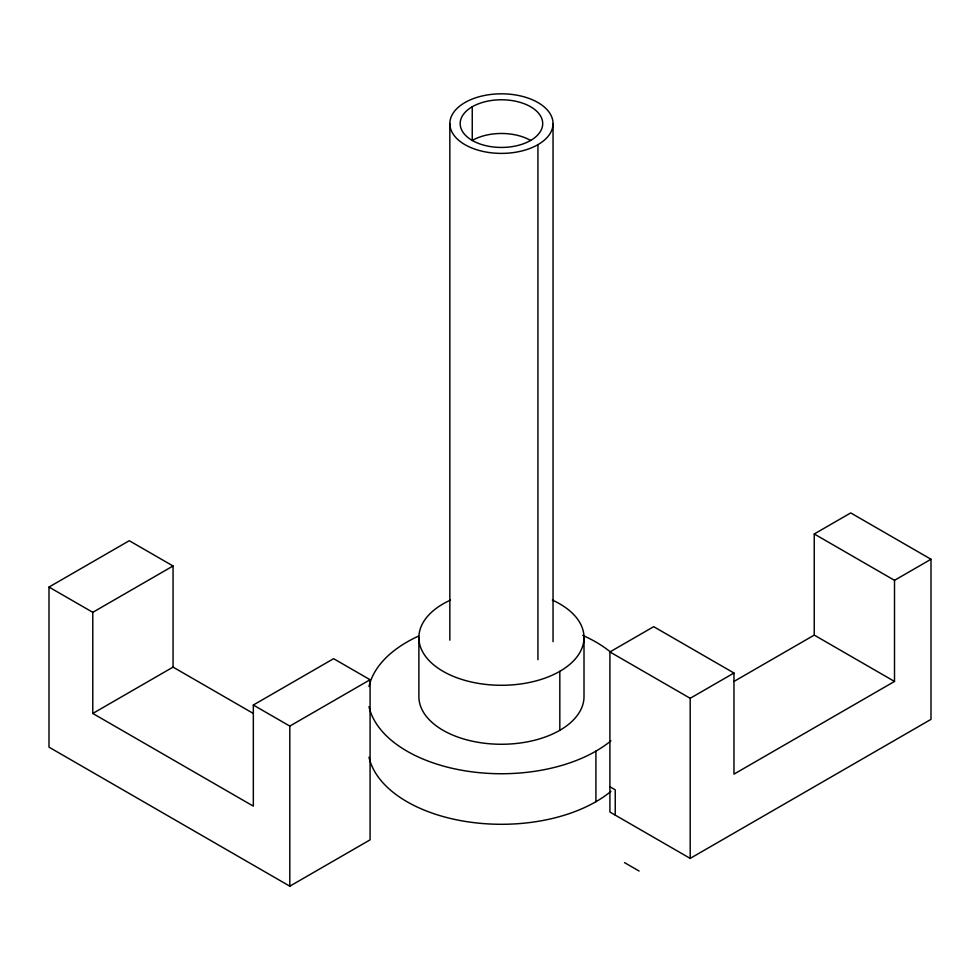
<?xml version="1.0" encoding="UTF-8"?>
<svg xmlns="http://www.w3.org/2000/svg" width="980" height="980" viewBox="0 0 980 980"><rect width="100%" height="100%" fill="white"/><g stroke="black" fill="none" stroke-linecap="round" stroke-linejoin="round"><path stroke-width="1.47" d="M173.056 565.987L92.781 612.329L92.781 713.452L253.33 806.136L253.33 705.024L333.604 658.683L370.085 679.74L370.085 839.848L289.811 886.19L49 747.152L49 587.057L129.274 540.715L173.056 565.987L173.056 667.111L253.33 713.452M92.781 713.452L173.056 667.111M253.33 705.024L289.811 726.094L370.085 679.74M814.245 533.977L850.726 512.92L931 559.262L931 719.357L690.189 858.394L609.915 812.053L609.915 651.945L653.697 626.673L733.971 673.015L733.971 774.127L894.507 681.443L894.507 580.332L814.245 533.977L814.245 635.101L733.971 681.443M609.915 651.945L690.189 698.299L733.971 673.015M894.507 580.332L931 559.262M814.245 635.101L894.507 681.443M609.915 786.769L615.244 789.856L615.244 815.127M624.505 862.608L639.107 871.036M49 587.057L92.781 612.329M690.189 698.299L690.189 858.394M595.913 751.145L595.913 801.701M584.007 637.613L584.007 696.596A82.565 47.665 0 0 1 501.442 744.261A82.565 47.665 0 0 1 418.877 696.596L418.877 637.613M559.825 671.325L559.825 730.308M553.038 123.603A51.597 29.792 0 0 1 475.643 149.401A51.597 29.792 0 0 1 475.643 97.804A51.597 29.792 0 0 1 553.038 123.603L553.038 641.704M537.934 144.66L537.934 659.712M472.25 106.747L472.25 140.459A41.283 23.839 0 0 1 530.633 140.459M449.845 123.603L449.845 640.173M289.811 726.094L289.811 886.19M552.365 600.091A82.565 47.665 0 0 1 562.128 669.94A82.565 47.665 0 0 1 440.767 669.94A82.565 47.665 0 0 1 450.518 600.091M610.908 791.387A133.611 77.138 0 0 1 469.702 822.085A133.611 77.138 0 0 1 368.982 757.221M610.908 740.831A133.611 77.138 0 0 1 469.702 771.53A133.611 77.138 0 0 1 368.982 706.666M368.982 686.527A133.611 77.138 0 0 1 418.717 636.02M582.782 635.395A133.611 77.138 0 0 1 610.908 652.374M472.25 140.459A41.283 23.839 0 0 0 541.315 129.764A41.283 23.839 0 0 0 490.76 100.585A41.283 23.839 0 0 0 472.25 140.459"/></g></svg>
